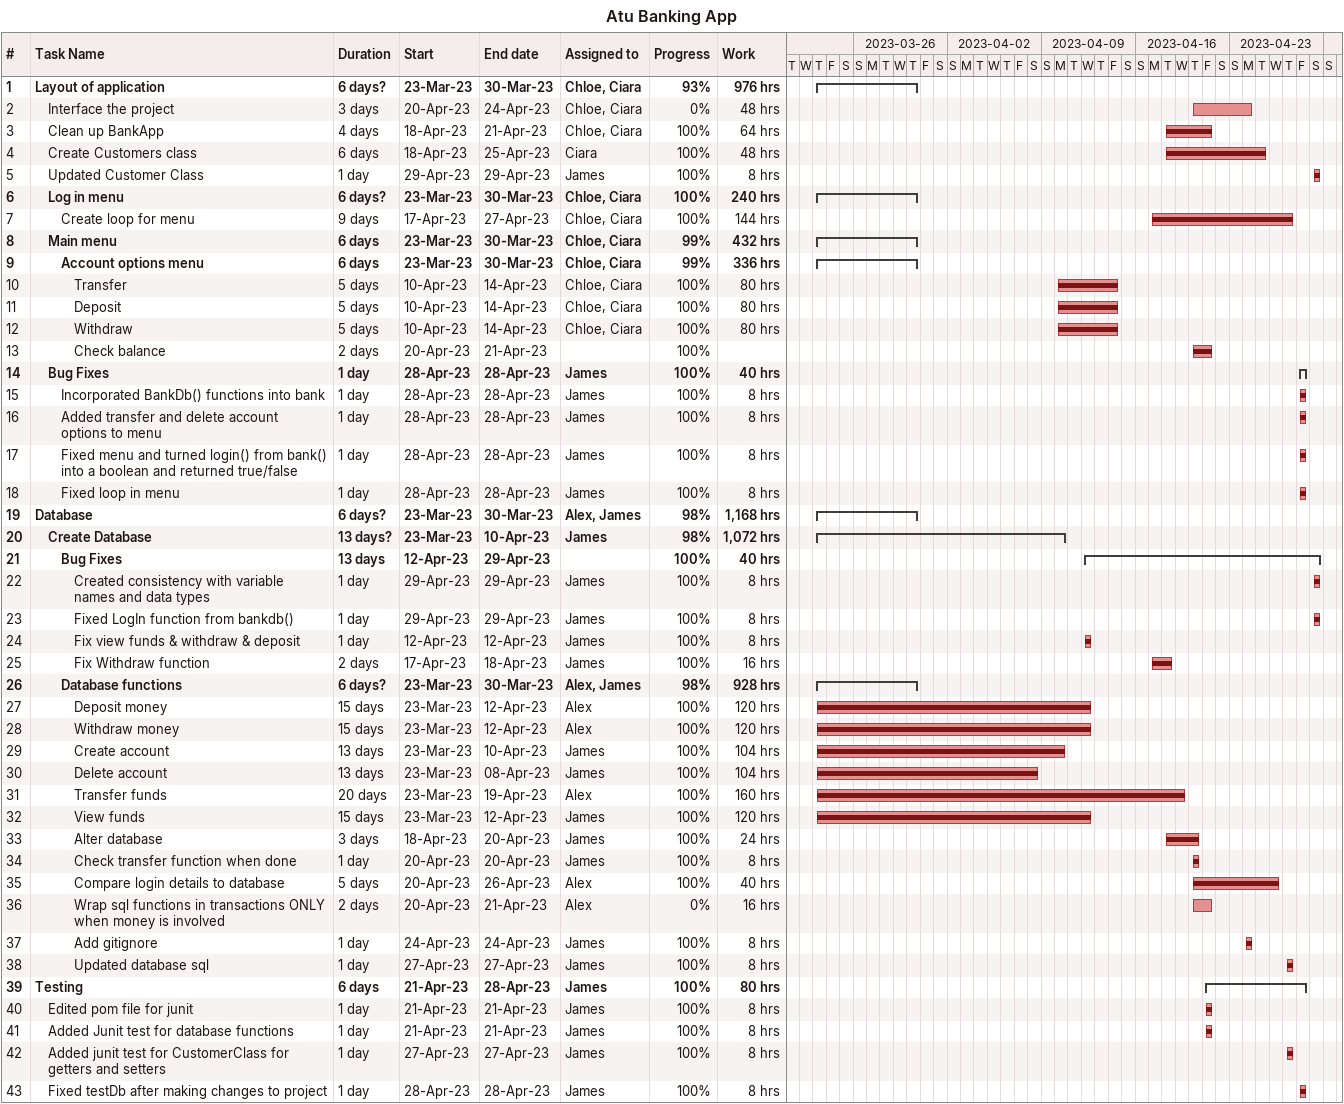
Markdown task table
Atu Banking App

| ID | Level | Task | Duration | Start | Finish | Resources | % complete | Work (h) |
|---|---|---|---|---|---|---|---|---|
| 1 | 1 | **Layout of application** | 6d? | 2023-03-23 | 2023-03-30 | Chloe, Ciara | 93 | 976 |
| 2 | 2 | Interface the project | 3d | 2023-04-20 | 2023-04-24 | Chloe, Ciara | 0 | 48 |
| 3 | 2 | Clean up BankApp | 4d | 2023-04-18 | 2023-04-21 | Chloe, Ciara | 100 | 64 |
| 4 | 2 | Create Customers class | 6d | 2023-04-18 | 2023-04-25 | Ciara | 100 | 48 |
| 5 | 2 | Updated Customer Class | 1d | 2023-04-29 | 2023-04-29 | James | 100 | 8 |
| 6 | 2 | **Log in menu** | 6d? | 2023-03-23 | 2023-03-30 | Chloe, Ciara | 100 | 240 |
| 7 | 3 | Create loop for menu | 9d | 2023-04-17 | 2023-04-27 | Chloe, Ciara | 100 | 144 |
| 8 | 2 | **Main menu** | 6d | 2023-03-23 | 2023-03-30 | Chloe, Ciara | 99 | 432 |
| 9 | 3 | **Account options menu** | 6d | 2023-03-23 | 2023-03-30 | Chloe, Ciara | 99 | 336 |
| 10 | 4 | Transfer | 5d | 2023-04-10 | 2023-04-14 | Chloe, Ciara | 100 | 80 |
| 11 | 4 | Deposit | 5d | 2023-04-10 | 2023-04-14 | Chloe, Ciara | 100 | 80 |
| 12 | 4 | Withdraw | 5d | 2023-04-10 | 2023-04-14 | Chloe, Ciara | 100 | 80 |
| 13 | 4 | Check balance | 2d | 2023-04-20 | 2023-04-21 |  | 100 |  |
| 14 | 2 | **Bug Fixes** | 1d | 2023-04-28 | 2023-04-28 | James | 100 | 40 |
| 15 | 3 | Incorporated BankDb() functions into bank | 1d | 2023-04-28 | 2023-04-28 | James | 100 | 8 |
| 16 | 3 | Added transfer and delete account options to menu | 1d | 2023-04-28 | 2023-04-28 | James | 100 | 8 |
| 17 | 3 | Fixed menu and turned login() from bank() into a boolean and returned true/false | 1d | 2023-04-28 | 2023-04-28 | James | 100 | 8 |
| 18 | 3 | Fixed loop in menu | 1d | 2023-04-28 | 2023-04-28 | James | 100 | 8 |
| 19 | 1 | **Database** | 6d? | 2023-03-23 | 2023-03-30 | Alex, James | 98 | 1168 |
| 20 | 2 | **Create Database** | 13d? | 2023-03-23 | 2023-04-10 | James | 98 | 1072 |
| 21 | 3 | **Bug Fixes** | 13d | 2023-04-12 | 2023-04-29 |  | 100 | 40 |
| 22 | 4 | Created consistency with variable names and data types | 1d | 2023-04-29 | 2023-04-29 | James | 100 | 8 |
| 23 | 4 | Fixed LogIn function from bankdb() | 1d | 2023-04-29 | 2023-04-29 | James | 100 | 8 |
| 24 | 4 | Fix view funds & withdraw & deposit | 1d | 2023-04-12 | 2023-04-12 | James | 100 | 8 |
| 25 | 4 | Fix Withdraw function | 2d | 2023-04-17 | 2023-04-18 | James | 100 | 16 |
| 26 | 3 | **Database functions** | 6d? | 2023-03-23 | 2023-03-30 | Alex, James | 98 | 928 |
| 27 | 4 | Deposit money | 15d | 2023-03-23 | 2023-04-12 | Alex | 100 | 120 |
| 28 | 4 | Withdraw money | 15d | 2023-03-23 | 2023-04-12 | Alex | 100 | 120 |
| 29 | 4 | Create account | 13d | 2023-03-23 | 2023-04-10 | James | 100 | 104 |
| 30 | 4 | Delete account | 13d | 2023-03-23 | 2023-04-08 | James | 100 | 104 |
| 31 | 4 | Transfer funds | 20d | 2023-03-23 | 2023-04-19 | Alex | 100 | 160 |
| 32 | 4 | View funds | 15d | 2023-03-23 | 2023-04-12 | James | 100 | 120 |
| 33 | 4 | Alter database | 3d | 2023-04-18 | 2023-04-20 | James | 100 | 24 |
| 34 | 4 | Check transfer function when done | 1d | 2023-04-20 | 2023-04-20 | James | 100 | 8 |
| 35 | 4 | Compare login details to database | 5d | 2023-04-20 | 2023-04-26 | Alex | 100 | 40 |
| 36 | 4 | Wrap sql functions in transactions ONLY when money is involved | 2d | 2023-04-20 | 2023-04-21 | Alex | 0 | 16 |
| 37 | 4 | Add gitignore | 1d | 2023-04-24 | 2023-04-24 | James | 100 | 8 |
| 38 | 4 | Updated database sql | 1d | 2023-04-27 | 2023-04-27 | James | 100 | 8 |
| 39 | 1 | **Testing** | 6d | 2023-04-21 | 2023-04-28 | James | 100 | 80 |
| 40 | 2 | Edited pom file for junit | 1d | 2023-04-21 | 2023-04-21 | James | 100 | 8 |
| 41 | 2 | Added Junit test for database functions | 1d | 2023-04-21 | 2023-04-21 | James | 100 | 8 |
| 42 | 2 | Added junit test for CustomerClass for getters and setters | 1d | 2023-04-27 | 2023-04-27 | James | 100 | 8 |
| 43 | 2 | Fixed testDb after making changes to project | 1d | 2023-04-28 | 2023-04-28 | James | 100 | 8 |
